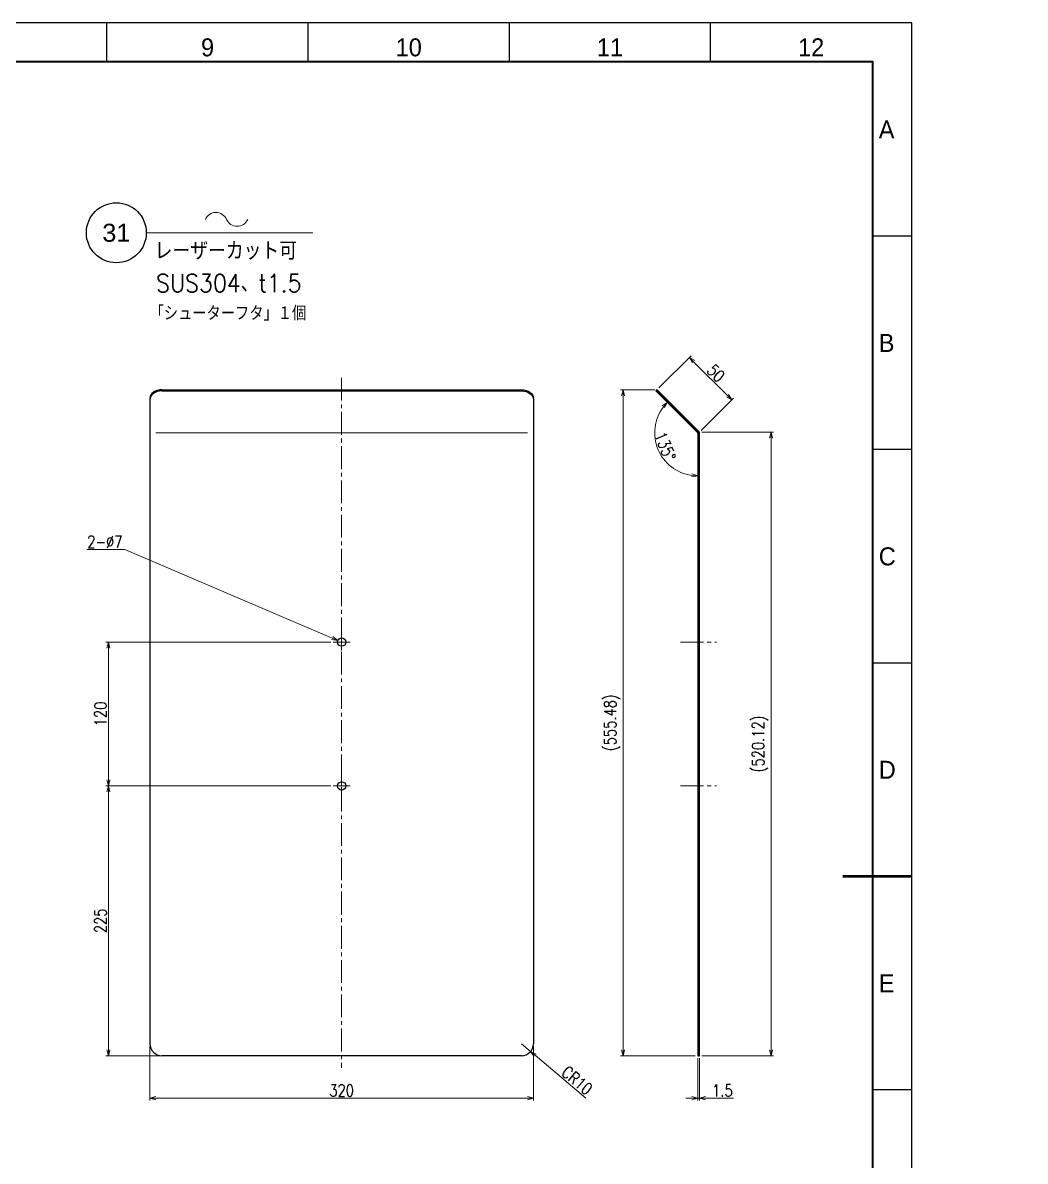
# Model space of a CAD drawing. Header units: millimetres. Extents: x 0 to 51411, y 0 to 16902.
# Drawn here: x 37417 to 38253, y 1100 to 2049 of the extents above; entities that cross this region are included whole.
import ezdxf
from ezdxf import colors
from ezdxf.entities.mleader import LeaderData, LeaderLine
from ezdxf.enums import TextEntityAlignment as Align
from ezdxf.math import Vec2, Vec3

# ---------------------------------------------------------------- set-up
doc = ezdxf.new("R2010")
doc.units = ezdxf.units.MM
doc.linetypes.add('CENTER2', pattern=[28.574999999999996, 19.05, -3.174999999999999, 3.174999999999999, -3.174999999999999])
doc.linetypes.add('HIDDEN2', pattern=[4.7624999999999975, 3.174999999999999, -1.587499999999999])
for name, color, linetype, lineweight in [('01_外形線', 7, 'Continuous', 25), ('02_細線', 5, 'Continuous', 13), ('03_かくれ線', 6, 'HIDDEN2', 13), ('04_中心線', 1, 'CENTER2', 9), ('06_文字', 7, 'Continuous', 13), ('07_寸法線', 3, 'Continuous', 9), ('99_図枠', 7, 'Continuous', 40)]:
    doc.layers.add(name, color=color, linetype=linetype, lineweight=lineweight)
doc.layers.add('10_補助線', color=8, linetype='Continuous', lineweight=13, plot=False)
doc.styles.add('KSS_TXT', font='txt.shx', dxfattribs={"bigfont": 'extfont2.shx'})
doc.styles.get("Standard").update_dxf_attribs({"font": 'arial.ttf'})
doc.styles.add('寸法用', font='simplex.shx', dxfattribs={"width": 0.8, "bigfont": '@extfont2.shx'})
doc.styles.add('表題用', font='MS PGothic.ttf')
doc.dimstyles.new('機械製図用', dxfattribs={"dimtxt": 3.5, "dimasz": 3.5, "dimexe": 2, "dimexo": 0, "dimgap": 1.199999999999999, "dimtad": 1, "dimdsep": 46, "dimtxsty": '寸法用', "dimblk": 'OPEN30', "dimcen": 0, "dimclrd": 256, "dimclre": 256, "dimclrt": 7, "dimazin": 2, "dimtm": 1e-09, "dimtfac": 0.75, "dimtmove": 0, "dimatfit": 3, "dimldrblk": 'OPEN30', "dimfxl": 1, "dimlwd": -1, "dimlwe": -1, "dimarcsym": 0})
doc.dimstyles.new('機械製図用$3', dxfattribs={"dimtxt": 3.5, "dimasz": 3.5, "dimexe": 2, "dimexo": 0, "dimgap": 1.199999999999999, "dimtad": 1, "dimtih": 1, "dimtoh": 1, "dimdsep": 46, "dimtxsty": '寸法用', "dimblk": 'OPEN30', "dimcen": 0, "dimsd1": 1, "dimclrd": 256, "dimclre": 256, "dimclrt": 7, "dimazin": 2, "dimtm": 1e-09, "dimtfac": 0.75, "dimtofl": 0, "dimtmove": 0, "dimatfit": 3, "dimldrblk": 'OPEN30', "dimfxl": 1, "dimlwd": -1, "dimlwe": -1, "dimarcsym": 0})

# ---------------------------------------------------------------- blocks, each defined once
blk = doc.blocks.new('*U1312')
at = {"layer": '04_中心線', "color": 0, "linetype": 'CENTER2', "transparency": 16777216}
for p, q in [((-7, 0), (-0.7000000000000002, 0)), ((0, 0.7000000000000001), (0, 7)), ((0.7000000000000001, 0), (7, 0)), ((0, -7), (0, -0.7000000000000002))]:
    blk.add_line(p, q, dxfattribs=at)
at = {"layer": '04_中心線', "color": 0, "linetype": 'Continuous', "transparency": 16777216}
for p, q in [((-0.35, 0), (0.35, 0)), ((0, -0.35), (0, 0.35))]:
    blk.add_line(p, q, dxfattribs=at)
blk = doc.blocks.new('*U1313')
at = {"layer": '04_中心線', "color": 0, "linetype": 'CENTER2', "transparency": 16777216}
for p, q in [((-7, 0), (-0.7000000000000002, 0)), ((0, 0.7000000000000001), (0, 7)), ((0.7000000000000001, 0), (7, 0)), ((0, -7), (0, -0.7000000000000002))]:
    blk.add_line(p, q, dxfattribs=at)
at = {"layer": '04_中心線', "color": 0, "linetype": 'Continuous', "transparency": 16777216}
for p, q in [((-0.35, 0), (0.35, 0)), ((0, -0.35), (0, 0.35))]:
    blk.add_line(p, q, dxfattribs=at)
blk = doc.blocks.new('_Open30')
at = {"color": 0, "linetype": 'ByBlock', "lineweight": -2}
for p, q in [((-1, 0.26794919), (0, 0)), ((0, 0), (-1, -0.26794919)), ((0, 0), (-1, 0))]:
    blk.add_line(p, q, dxfattribs=at)
blk = doc.blocks.new('*D1314')
at = {"layer": '07_寸法線', "transparency": 16777216}
for p, q in [((37673.64460112547, 1412.666699122847), (37486.05122658979, 1412.666699122847)), ((37488.05122658979, 1407.666699122847), (37488.05122658979, 1192.666699122828)), ((37530.64460112515, 1187.666699122828), (37486.05122658979, 1187.666699122828))]:
    blk.add_line(p, q, dxfattribs=at)
at = {"layer": 'Defpoints', "color": 0, "transparency": 16777216}
for p in [(37675.64460112547, 1412.666699122847), (37488.05122658979, 1187.666699122828), (37532.64460112515, 1187.666699122828)]:
    blk.add_point(p, dxfattribs=at)
at = {"layer": '07_寸法線', "transparency": 16777216, "xscale": 5, "yscale": 5, "zscale": 5}
for p, rotation in [((37488.05122658979, 1412.666699122847), 90), ((37488.05122658979, 1187.666699122828), 270)]:
    blk.add_blockref('_Open30', p, dxfattribs=dict(at, rotation=rotation))
at = {"layer": '07_寸法線', "color": 7, "transparency": 16777216, "insert": (37481.55122658979, 1300.166699122827), "char_height": 10, "attachment_point": 5, "rotation": 90, "style": '寸法用'}
blk.add_mtext('225', dxfattribs=at)
blk = doc.blocks.new('*D1315')
at = {"layer": '07_寸法線', "transparency": 16777216}
for p, q in [((37522.64460112514, 1195.666699122828), (37522.64460112514, 1150.150904397217)), ((37842.64460112512, 1195.666699122815), (37842.64460112512, 1150.150904397217)), ((37527.64460112514, 1152.150904397217), (37837.64460112512, 1152.150904397217))]:
    blk.add_line(p, q, dxfattribs=at)
at = {"layer": 'Defpoints', "color": 0, "transparency": 16777216}
for p in [(37522.64460112514, 1197.666699122828), (37842.64460112512, 1197.666699122815), (37842.64460112512, 1152.150904397217)]:
    blk.add_point(p, dxfattribs=at)
at = {"layer": '07_寸法線', "transparency": 16777216, "xscale": 5, "yscale": 5, "zscale": 5, "rotation": 180}
blk.add_blockref('_Open30', (37522.64460112514, 1152.150904397217), dxfattribs=at)
at = {"layer": '07_寸法線', "transparency": 16777216, "xscale": 5, "yscale": 5, "zscale": 5}
blk.add_blockref('_Open30', (37842.64460112512, 1152.150904397217), dxfattribs=at)
at = {"layer": '07_寸法線', "color": 7, "transparency": 16777216, "insert": (37682.64460112513, 1158.650904397217), "char_height": 10, "attachment_point": 5, "style": '寸法用'}
blk.add_mtext('320', dxfattribs=at)
blk = doc.blocks.new('*D1316')
at = {"layer": '07_寸法線', "transparency": 16777216}
for p, q in [((37943.79636832346, 1743.145346960878), (37915.39448657777, 1743.145346960878)), ((37917.39448657777, 1738.145346960878), (37917.39448657777, 1192.666699122833)), ((37977.65170738279, 1187.666699122833), (37915.39448657777, 1187.666699122833))]:
    blk.add_line(p, q, dxfattribs=at)
at = {"layer": 'Defpoints', "color": 0, "transparency": 16777216}
for p in [(37945.79636832346, 1743.145346960878), (37917.39448657777, 1187.666699122833), (37979.65170738279, 1187.666699122833)]:
    blk.add_point(p, dxfattribs=at)
at = {"layer": '07_寸法線', "transparency": 16777216, "xscale": 5, "yscale": 5, "zscale": 5}
for p, rotation in [((37917.39448657777, 1743.145346960878), 90), ((37917.39448657777, 1187.666699122833), 270)]:
    blk.add_blockref('_Open30', p, dxfattribs=dict(at, rotation=rotation))
at = {"layer": '07_寸法線', "color": 7, "transparency": 16777216, "insert": (37908.27543895872, 1465.406023041844), "char_height": 10, "attachment_point": 5, "rotation": 90, "style": '寸法用'}
blk.add_mtext('(555.48)', dxfattribs=at)
blk = doc.blocks.new('*D1317')
at = {"layer": '07_寸法線', "transparency": 16777216}
for p, q in [((37832.64460112511, 1197.666699122819), (37840.28636347631, 1191.216624071461)), ((37886.456223289, 1152.246678760919), (37844.10724465191, 1187.991586545788))]:
    blk.add_line(p, q, dxfattribs=at)
at = {"layer": 'Defpoints', "color": 0, "transparency": 16777216}
for p in [(37832.64460112511, 1197.666699122819), (37840.28636347631, 1191.216624071461)]:
    blk.add_point(p, dxfattribs=at)
at = {"layer": '07_寸法線', "transparency": 16777216, "xscale": 5, "yscale": 5, "zscale": 5, "rotation": 139.8337618191796}
blk.add_blockref('_Open30', (37840.28636347631, 1191.216624071461), dxfattribs=at)
at = {"layer": '07_寸法線', "color": 7, "transparency": 16777216, "insert": (37879.02237649522, 1167.027152760169), "char_height": 10, "attachment_point": 5, "rotation": 319.8337618191796, "style": '寸法用'}
blk.add_mtext('CR10', dxfattribs=at)
blk = doc.blocks.new('*D1318')
at = {"layer": '07_寸法線', "transparency": 16777216}
for p, q in [((37470.07351520086, 1609.823506729457), (37501.66875329611, 1609.823506729455)), ((37501.66875329611, 1609.823506729455), (37674.82555824772, 1536.000251053785))]:
    blk.add_line(p, q, dxfattribs=at)
at = {"layer": 'Defpoints', "color": 0, "transparency": 16777216}
for p in [(37679.42499523462, 1534.039338153234), (37685.86420701627, 1531.294060092467)]:
    blk.add_point(p, dxfattribs=at)
at = {"layer": '07_寸法線', "transparency": 16777216, "xscale": 5, "yscale": 5, "zscale": 5, "rotation": 336.9096257498641}
blk.add_blockref('_Open30', (37679.42499523462, 1534.039338153234), dxfattribs=at)
at = {"layer": '07_寸法線', "color": 7, "transparency": 16777216, "insert": (37485.12113424848, 1616.323506729455), "char_height": 10, "attachment_point": 5, "style": '寸法用'}
blk.add_mtext('2-∅7', dxfattribs=at)
blk = doc.blocks.new('*D1319')
at = {"layer": '07_寸法線', "transparency": 16777216}
blk.add_arc((37979.65170738279, 1707.168687557976), 35.85966257434855, 142.9953756024527, 262.0046243975407, dxfattribs=at)
at = {"layer": 'Defpoints', "color": 0, "transparency": 16777216}
for p in [(37944.73570815167, 1742.084686789096), (37943.79204480843, 1707.168687557978), (37979.21236755456, 1707.608027386204), (37979.65170738279, 1706.547367214427), (37979.65170738278, 1187.666699122832)]:
    blk.add_point(p, dxfattribs=at)
at = {"layer": '07_寸法線', "transparency": 16777216, "xscale": 5, "yscale": 5, "zscale": 5}
for p, rotation in [((37954.29509680539, 1732.525298135362), 48.99768780122316), ((37979.65170738278, 1671.309024983628), 356.0023121987702)]:
    blk.add_blockref('_Open30', p, dxfattribs=dict(at, rotation=rotation))
at = {"layer": '07_寸法線', "color": 7, "transparency": 16777216, "insert": (37952.5269160489, 1695.933231110941), "char_height": 10, "attachment_point": 5, "rotation": 292.49999999999665, "style": '寸法用'}
blk.add_mtext('135°', dxfattribs=at)
blk = doc.blocks.new('*D1320')
at = {"layer": '07_寸法線', "transparency": 16777216}
for p, q in [((37673.64460112547, 1532.666699122847), (37486.05122658981, 1532.666699122847)), ((37488.05122658981, 1527.666699122847), (37488.05122658981, 1417.666699122849)), ((37520.64460112541, 1412.666699122849), (37486.05122658981, 1412.666699122849))]:
    blk.add_line(p, q, dxfattribs=at)
at = {"layer": 'Defpoints', "color": 0, "transparency": 16777216}
for p in [(37675.64460112547, 1532.666699122847), (37488.05122658981, 1412.666699122849), (37522.64460112541, 1412.666699122849)]:
    blk.add_point(p, dxfattribs=at)
at = {"layer": '07_寸法線', "transparency": 16777216, "xscale": 5, "yscale": 5, "zscale": 5}
for p, rotation in [((37488.05122658981, 1532.666699122847), 90), ((37488.05122658981, 1412.666699122849), 270)]:
    blk.add_blockref('_Open30', p, dxfattribs=dict(at, rotation=rotation))
at = {"layer": '07_寸法線', "color": 7, "transparency": 16777216, "insert": (37481.5512265898, 1472.666699122837), "char_height": 10, "attachment_point": 5, "rotation": 90, "style": '寸法用'}
blk.add_mtext('120', dxfattribs=at)
blk = doc.blocks.new('*D1321')
at = {"layer": '07_寸法線', "transparency": 16777216}
for p, q in [((37983.15170738279, 1707.790007901548), (38042.81220051043, 1707.790007901548)), ((38040.81220051043, 1702.790007901548), (38040.81220051043, 1192.666699122836)), ((37983.15170738279, 1187.666699122836), (38042.81220051043, 1187.666699122836))]:
    blk.add_line(p, q, dxfattribs=at)
at = {"layer": 'Defpoints', "color": 0, "transparency": 16777216}
for p in [(37981.15170738279, 1707.790007901548), (37981.15170738279, 1187.666699122836), (38040.81220051043, 1187.666699122836)]:
    blk.add_point(p, dxfattribs=at)
at = {"layer": '07_寸法線', "transparency": 16777216, "xscale": 5, "yscale": 5, "zscale": 5}
for p, rotation in [((38040.81220051043, 1707.790007901548), 90), ((38040.81220051043, 1187.666699122836), 270)]:
    blk.add_blockref('_Open30', p, dxfattribs=dict(at, rotation=rotation))
at = {"layer": '07_寸法線', "color": 7, "transparency": 16777216, "insert": (38031.69315289138, 1447.728353512181), "char_height": 10, "attachment_point": 5, "rotation": 90, "style": '寸法用'}
blk.add_mtext('(520.12)', dxfattribs=at)
blk = doc.blocks.new('*D1322')
at = {"layer": '07_寸法線', "transparency": 16777216}
for p, q in [((37947.21058188583, 1744.559560523252), (37974.10651113493, 1771.455489772365)), ((37976.22783147849, 1766.505742304056), (38004.51210272596, 1738.22147105659)), ((37982.56592094516, 1709.204221463919), (38009.46185019426, 1736.100150713031))]:
    blk.add_line(p, q, dxfattribs=at)
at = {"layer": 'Defpoints', "color": 0, "transparency": 16777216}
for p in [(37945.79636832345, 1743.145346960879), (38008.04763663189, 1734.685937150658), (37981.15170738278, 1707.790007901545)]:
    blk.add_point(p, dxfattribs=at)
at = {"layer": '07_寸法線', "transparency": 16777216, "xscale": 5, "yscale": 5, "zscale": 5}
for p, rotation in [((37972.69229757256, 1770.041276209991), 135), ((38008.04763663189, 1734.685937150658), 315)]:
    blk.add_blockref('_Open30', p, dxfattribs=dict(at, rotation=rotation))
at = {"layer": '07_寸法線', "color": 7, "transparency": 16777216, "insert": (37994.96616117994, 1756.959800758039), "char_height": 10, "attachment_point": 5, "rotation": 315, "style": '寸法用'}
blk.add_mtext('50', dxfattribs=at)
blk = doc.blocks.new('*D1323')
at = {"layer": '07_寸法線', "transparency": 16777216}
for p, q in [((37979.65170738277, 1185.666699122847), (37979.65170738277, 1150.150904397217)), ((37981.15170738277, 1185.666699122836), (37981.15170738277, 1150.150904397217)), ((37974.65170738277, 1152.150904397217), (37969.65170738277, 1152.150904397217)), ((37979.65170738277, 1152.150904397217), (37981.15170738277, 1152.150904397217)), ((37986.15170738277, 1152.150904397217), (38009.38980262086, 1152.150904397217))]:
    blk.add_line(p, q, dxfattribs=at)
at = {"layer": 'Defpoints', "color": 0, "transparency": 16777216}
for p in [(37979.65170738277, 1187.666699122847), (37981.15170738277, 1187.666699122836), (37981.15170738277, 1152.150904397217)]:
    blk.add_point(p, dxfattribs=at)
at = {"layer": '07_寸法線', "transparency": 16777216, "xscale": 5, "yscale": 5, "zscale": 5}
blk.add_blockref('_Open30', (37979.65170738277, 1152.150904397217), dxfattribs=at)
at = {"layer": '07_寸法線', "transparency": 16777216, "xscale": 5, "yscale": 5, "zscale": 5, "rotation": 180}
blk.add_blockref('_Open30', (37981.15170738277, 1152.150904397217), dxfattribs=at)
at = {"layer": '07_寸法線', "color": 7, "transparency": 16777216, "insert": (38000.27075500182, 1158.650904397217), "char_height": 10, "attachment_point": 5, "style": '寸法用'}
blk.add_mtext('1.5', dxfattribs=at)
blk = doc.blocks.new('AM_BALLOON1')
at = {"transparency": 16777216}
blk.add_circle((0, 0), 5, dxfattribs=at)
blk.add_attdef('B_NUMBER', text='', height=3, dxfattribs=at).set_placement((0, 0), align=Align.MIDDLE_CENTER)
blk = doc.blocks.new('_OPEN')
at = {"color": 0, "linetype": 'ByBlock'}
for p, q in [((-1, 0.1666666666666666), (0, 0)), ((0, 0), (-1, -0.1666666666666666)), ((0, 0), (-1, 0))]:
    blk.add_line(p, q, dxfattribs=at)
blk = doc.blocks.new('p1ba05')
for centre, start, end in [((-2.953558874599082, 0.2854771617432377), 24.22763733453314, 155.5757785718213), ((0, 1.620669598395743), 204.2276373345332, 335.5757785718214)]:
    blk.add_arc(centre, 1.620669598395853, start, end)

msp = doc.modelspace()

# ---------------------------------------------------------------- linework, layer by layer
at = {"layer": '01_外形線'}
for p, q in [((37532.64460112578, 1743.145346960877), (37832.64460112515, 1743.145346960877)), ((37532.64460112577, 1742.084686788845), (37832.64460112515, 1742.084686788845)), ((37522.64460112578, 1735.013618976738), (37522.64460112514, 1197.666699122839)), ((37842.64460112515, 1735.013618976984), (37842.64460112512, 1197.666699122815)), ((37832.64460112512, 1187.666699122816), (37532.64460112514, 1187.666699122828))]:
    msp.add_line(p, q, dxfattribs=at)
msp.add_lwpolyline([(37981.15170738277, 1187.666699122836), (37981.15170738278, 1706.547367214431, 0.1989123673796612), (37980.27302772633, 1708.668687557989), (37945.79636832345, 1743.145346960877), (37944.73570815167, 1742.084686789096), (37979.21236755455, 1707.608027386204, -0.1989123673796612), (37979.65170738278, 1706.547367214427), (37979.65170738277, 1187.666699122832)], format="xyb", close=True, dxfattribs=at)
for centre in [(37682.64460112546, 1532.666699122847), (37682.64460112546, 1412.666699122847)]:
    msp.add_circle(centre, 3.5, dxfattribs=at)
for centre, start, end in [((37532.64460112514, 1197.666699122828), 179.9999999999218, 270), ((37832.64460112512, 1197.666699122816), 270, 0)]:
    msp.add_arc(centre, 10, start, end, dxfattribs=at)
for centre in [(37532.64460112578, 1736.074279148772), (37532.64460112578, 1735.01361897674)]:
    msp.add_ellipse(centre, major_axis=(10, 1.817764756746709e-12), ratio=0.7071067811870307, start_param=7.853981633974536, end_param=9.42477796076938, dxfattribs=at)
at = {"layer": '01_外形線', "extrusion": (0, 0, -1)}
for centre in [(37832.64460112514, 1736.074279149001), (37832.64460112515, 1735.013618976969)]:
    msp.add_ellipse(centre, major_axis=(-10, -1.350524470044303e-11), ratio=0.7071067811870307, start_param=7.853981633974536, end_param=9.42477796076938, dxfattribs=at)
at = {"layer": '02_細線'}
msp.add_line((37527.64460112578, 1707.121392362973), (37837.64460112578, 1707.121392362973), dxfattribs=at)
at = {"layer": '03_かくれ線', "ltscale": 3}
for p, q in [((37979.65170738282, 1536.166699122836), (37981.15170738282, 1536.166699122836)), ((37979.65170738281, 1529.166699122839), (37981.15170738281, 1529.166699122839)), ((37979.65170738253, 1416.166699122832), (37981.15170738252, 1416.166699122832)), ((37979.65170738252, 1409.166699122832), (37981.15170738252, 1409.166699122832))]:
    msp.add_line(p, q, dxfattribs=at)
at = {"layer": '04_中心線'}
for p, q in [((37682.64460112547, 1753.145346960877), (37682.64460112545, 1177.666699122832)), ((37965.40170738332, 1532.666699122847), (37995.40170738327, 1532.666699122807)), ((37965.40170738303, 1412.666699122843), (37995.40170738297, 1412.666699122803))]:
    msp.add_line(p, q, dxfattribs=at)
at = {"layer": '07_寸法線'}
msp.add_line((37519.73606126232, 1874.010682981126), (37658.70794497882, 1874.010682981126), dxfattribs=at)
at = {"layer": '10_補助線'}
for p, q in [((37979.21236755455, 1707.608027386204), (37980.27302772634, 1708.668687557985)), ((37979.65170738278, 1706.547367214427), (37981.15170738277, 1706.547367214424))]:
    msp.add_line(p, q, dxfattribs=at)
msp.add_lwpolyline([(37945.26603823755, 1742.615016874983), (37979.74269764045, 1708.138357472099, -0.1989123673796454), (37980.40170738277, 1706.547367214427), (37980.40170738233, 1187.666699122836)], format="xyb", dxfattribs=at)
for points in [[(37979.65170738278, 1706.547367214427), (37979.65170738278, 1707.168687557985), (37979.21236755455, 1707.608027386204)], [(37980.40170738278, 1706.547367214434), (37980.40170738277, 1707.479347729766), (37979.74269764045, 1708.138357472095)], [(37981.15170738278, 1706.547367214431), (37981.15170738278, 1707.790007901547), (37980.27302772634, 1708.668687557985)]]:
    msp.add_lwpolyline(points, dxfattribs=at)
at = {"layer": '99_図枠', "lineweight": 25}
for p, q in [((37486.90018800247, 2016.666086541534), (37486.90018800247, 2049.166086541534)), ((37654.72518800246, 2016.666086541534), (37654.72518800246, 2049.166086541534)), ((37654.72518800246, 2016.666086541534), (37654.72518800246, 2049.166086541534)), ((37822.55018800247, 2016.666086541534), (37822.55018800247, 2049.166086541534)), ((37990.37518800246, 2016.666086541534), (37990.37518800246, 2049.166086541534)), ((38158.20018800247, 1871.15171154155), (38125.70018800247, 1871.15171154155)), ((38158.20018800247, 1693.137336541544), (38125.70018800247, 1693.137336541544)), ((38158.20018800247, 1515.122961541545), (38125.70018800247, 1515.122961541545)), ((38158.20018800247, 1159.09421154154), (38125.70018800247, 1159.09421154154))]:
    msp.add_line(p, q, dxfattribs=at)
at = {"layer": '99_図枠', "lineweight": 53}
msp.add_line((38158.20018800247, 1337.108586541539), (38100.70018800247, 1337.108586541539), dxfattribs=at)
at = {"layer": '99_図枠'}
msp.add_lwpolyline([(36241.70018800247, 657.5510865415508), (38125.70018800247, 657.5510865415508), (38125.70018800247, 2016.666086541534), (36241.70018800247, 2016.666086541534)], close=True, dxfattribs=at)
at = {"layer": 'Defpoints'}
msp.add_lwpolyline([(36144.30018800246, 625.0510865415508), (38158.20018800247, 625.0510865415508), (38158.20018800247, 2049.166086541534), (36144.30018800246, 2049.166086541534)], close=True, dxfattribs=at)

# ---------------------------------------------------------------- block references
at = {"layer": '04_中心線', "linetype": 'CENTER2'}
for name, p in [('*U1312', (37682.64460112546, 1532.666699122847)), ('*U1313', (37682.64460112546, 1412.666699122847))]:
    msp.add_blockref(name, p, dxfattribs=at)
at = {"layer": '07_寸法線', "xscale": 5.99963636363636, "yscale": 5.99963636363636, "zscale": 5.99963636363636}
msp.add_blockref('p1ba05', (37595.5160758009, 1879.480708145084), dxfattribs=at)

# ---------------------------------------------------------------- texts
at = {"layer": '06_文字', "color": 3, "style": 'KSS_TXT', "width": 0.9}
for s, height, p in [('レーザーカット可', 15, (37526.64430667875, 1851.41866777811)), ('SUS304、t1.5', 15, (37527.84282328, 1824.500085675048)), ('「シューターフタ」１個', 12, (37522.4431242763, 1800.868949338321))]:
    msp.add_text(s, height=height, dxfattribs=at).set_placement(p)
at = {"layer": '99_図枠', "lineweight": 13, "style": '表題用'}
for s, p in [('9', (37570.81268800246, 2016.666086541534)), ('10', (37738.63768800245, 2016.666086541534)), ('11', (37906.46268800247, 2016.666086541534)), ('12', (38074.28768800246, 2016.666086541534))]:
    msp.add_text(s, height=15, dxfattribs=at).set_placement(p, align=Align.BOTTOM_CENTER)
for s, p in [('A', (38130.70018800247, 1960.158899041542)), ('B', (38130.70018800247, 1782.144524041536)), ('C', (38130.70018800247, 1604.130149041552)), ('D', (38130.70018800247, 1426.115774041531)), ('E', (38130.70018800247, 1248.101399041547))]:
    msp.add_text(s, height=15, dxfattribs=at).set_placement(p, align=Align.MIDDLE_LEFT)

# ---------------------------------------------------------------- dimensions: what is measured, and where the dimension line sits
at = {"layer": '07_寸法線'}
dim = msp.add_aligned_dim(p1=(37945.79636832345, 1743.145346960877), p2=(37981.15170738278, 1707.790007901547), distance=38.036587916721224, dimstyle='機械製図用', override={"dimtxt": 10, "dimasz": 5, "dimexo": 2, "dimgap": 1.5}, dxfattribs=at)
dim.commit()
dim.dimension.update_dxf_attribs({"geometry": '*D1322', "text_midpoint": (37994.96616117994, 1756.959800758039)})
for base, p1, p2, picture, middle in [((37917.39448657777, 1187.666699122833), (37945.79636832345, 1743.145346960877), (37979.65170738277, 1187.666699122832), '*D1316', (37908.27543895872, 1465.406023041844)), ((38040.81220051043, 1187.666699122836), (37981.15170738278, 1707.790007901547), (37981.15170738277, 1187.666699122836), '*D1321', (38031.69315289138, 1447.728353512181))]:
    dim = msp.add_linear_dim(base=base, p1=p1, p2=p2, angle=270, text='(<>)', dimstyle='機械製図用', override={"dimtxt": 10, "dimasz": 5, "dimexo": 2, "dimgap": 1.5}, dxfattribs=at)
    dim.commit()
    dim.dimension.update_dxf_attribs({"geometry": picture, "text_midpoint": middle})
dim = msp.add_angular_dim_2l(base=(37943.79204480843, 1707.168687557978), line1=((37979.65170738278, 1706.547367214427), (37979.65170738277, 1187.666699122832)), line2=((37944.73570815167, 1742.084686789096), (37979.21236755455, 1707.608027386204)), dimstyle='機械製図用', override={"dimtxt": 10, "dimasz": 5, "dimgap": 1.5}, dxfattribs=at)
dim.commit()
dim.dimension.update_dxf_attribs({"geometry": '*D1319', "text_midpoint": (37952.5269160489, 1695.933231110943)})
dim = msp.add_diameter_dim_2p(p1=(37685.86420701627, 1531.294060092467), p2=(37679.42499523462, 1534.039338153234), text='2-<>', dimstyle='機械製図用$3', override={"dimtxt": 10, "dimasz": 5, "dimgap": 1.5}, dxfattribs=at)
dim.commit()
dim.dimension.update_dxf_attribs({"geometry": '*D1318', "text_midpoint": (37485.12113424848, 1609.823506729455), "dimtype": 163})
for base, p1, p2, picture, middle in [((37488.05122658981, 1412.666699122849), (37675.64460112546, 1532.666699122847), (37522.64460112539, 1412.666699122849), '*D1320', (37481.5512265898, 1472.666699122837)), ((37488.05122658979, 1187.666699122828), (37675.64460112546, 1412.666699122847), (37532.64460112514, 1187.666699122828), '*D1314', (37481.55122658979, 1300.166699122827))]:
    dim = msp.add_linear_dim(base=base, p1=p1, p2=p2, angle=270, dimstyle='機械製図用', override={"dimtxt": 10, "dimasz": 5, "dimexo": 2, "dimgap": 1.5}, dxfattribs=at)
    dim.commit()
    dim.dimension.update_dxf_attribs({"geometry": picture, "text_midpoint": middle})
for base, p1, p2, picture, middle in [((37842.64460112512, 1152.150904397217), (37522.64460112514, 1197.666699122828), (37842.64460112512, 1197.666699122815), '*D1315', (37682.64460112513, 1158.650904397217)), ((37981.15170738277, 1152.150904397217), (37979.65170738277, 1187.666699122847), (37981.15170738277, 1187.666699122836), '*D1323', (38000.27075500182, 1158.650904397217))]:
    dim = msp.add_linear_dim(base=base, p1=p1, p2=p2, dimstyle='機械製図用', override={"dimtxt": 10, "dimasz": 5, "dimexo": 2, "dimgap": 1.5}, dxfattribs=at)
    dim.commit()
    dim.dimension.update_dxf_attribs({"geometry": picture, "text_midpoint": middle})
dim = msp.add_radius_dim(center=(37832.64460112511, 1197.666699122819), mpoint=(37840.28636347631, 1191.216624071461), text='C<>', dimstyle='機械製図用', override={"dimtxt": 10, "dimasz": 5, "dimgap": 1.5}, dxfattribs=at)
dim.commit()
dim.dimension.update_dxf_attribs({"geometry": '*D1317', "text_midpoint": (37874.82982771184, 1162.060007231896), "dimtype": 164})

# ---------------------------------------------------------------- leaders
ml = msp.add_multileader_block('Standard', dxfattribs=at)
ml.set_content('AM_BALLOON1', color=256, scale=4.999696969696967)
ml.set_attribute('B_NUMBER', '31', width=0)
ml.set_leader_properties(color=256, linetype='ByLayer', lineweight=-1)
ml.set_arrow_properties(name='OPEN')
ml.build(insert=Vec2(0, 0))
ml.multileader.update_dxf_attribs({"leader_type": 0, "has_dogleg": 0, "text_right_attachment_type": 6, "dogleg_length": 0, "arrow_head_size": 2.5, "scale": 2.5, "block_connection_type": 1})
ctx = ml.context
ctx.base_point, ctx.scale, ctx.char_height, ctx.arrow_head_size, ctx.landing_gap_size, ctx.plane_origin = Vec3(37494.70823537628, 1874.030656362359), 2.5, 5, 2.5, 2.5, Vec3(37494.70823537628, 1874.030656362359)
ctx.right_attachment, ctx.attachment_type = 6, 1
notes = []
notes.append((ctx, [(0, (0, 0, 0), (0, 0), (1, 0), 1, [])]))
ctx.block.insert = Vec3(37494.70823537628, 1874.030656362359)
ml = msp.add_multileader_block('Standard', dxfattribs=at)
ml.set_content('AM_BALLOON1', color=256, scale=3.499787878787877)
ml.set_attribute('B_NUMBER', '1', width=0)
ml.set_leader_properties(color=256, linetype='ByLayer', lineweight=-1)
ml.set_arrow_properties(name='OPEN')
ml.build(insert=Vec2(0, 0))
ml.multileader.update_dxf_attribs({"leader_type": 0, "has_dogleg": 0, "text_right_attachment_type": 6, "dogleg_length": 0, "arrow_head_size": 1.75, "scale": 2.5, "block_connection_type": 1})
ctx = ml.context
ctx.base_point, ctx.scale, ctx.char_height, ctx.arrow_head_size, ctx.landing_gap_size, ctx.plane_origin = Vec3(43910.76680810345, 1565.524676473564), 2.5, 3.5, 1.75, 1.75, Vec3(43910.76680810345, 1565.524676473564)
ctx.right_attachment, ctx.attachment_type = 6, 1
notes.append((ctx, [(0, (0, 0, 0), (0, 0), (1, 0), 1, [])]))
ctx.block.insert = Vec3(43910.76680810345, 1565.524676473564)
ml = msp.add_multileader_block('Standard', dxfattribs=at)
ml.set_content('AM_BALLOON1', color=256, scale=3.499787878787877)
ml.set_attribute('B_NUMBER', '2', width=0)
ml.set_leader_properties(color=256, linetype='ByLayer', lineweight=-1)
ml.set_arrow_properties(name='OPEN')
ml.build(insert=Vec2(0, 0))
ml.multileader.update_dxf_attribs({"leader_type": 0, "has_dogleg": 0, "text_right_attachment_type": 6, "dogleg_length": 0, "arrow_head_size": 1.75, "scale": 2.5, "block_connection_type": 1})
ctx = ml.context
ctx.base_point, ctx.scale, ctx.char_height, ctx.arrow_head_size, ctx.landing_gap_size, ctx.plane_origin = Vec3(44674.03360022616, 1385.933248629653), 2.5, 3.5, 1.75, 1.75, Vec3(44674.03360022616, 1385.933248629653)
ctx.right_attachment, ctx.attachment_type = 6, 1
notes.append((ctx, [(0, (0, 0, 0), (0, 0), (1, 0), 1, [])]))
ctx.block.insert = Vec3(44674.03360022616, 1385.933248629653)
for ctx, leaders in notes:
    for number, flags, end, landing, length, lines in leaders:
        leader = LeaderData()
        leader.index, (leader.has_last_leader_line, leader.has_dogleg_vector, leader.attachment_direction) = number, flags
        leader.last_leader_point, leader.dogleg_vector, leader.dogleg_length = Vec3(end), Vec3(landing), length
        for number, points, colour, breaks in lines:
            line = LeaderLine()
            line.index, line.vertices, line.color, line.breaks = number, Vec3.list(points), colors.encode_raw_color(colour), breaks
            leader.lines.append(line)
        ctx.leaders.append(leader)

doc.saveas('drawing.dxf')
